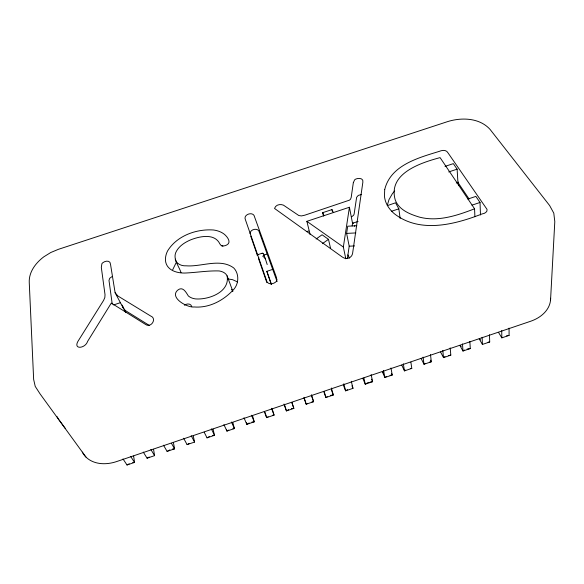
<?xml version="1.0" encoding="UTF-8"?>
<svg xmlns="http://www.w3.org/2000/svg" width="584" height="584" viewBox="0 0 584 584"><rect width="100%" height="100%" fill="white"/><g stroke="black" fill="none" stroke-linecap="round" stroke-linejoin="round"><path stroke-width="0.88" d="M550.559 299.913L554.8 221.635L553.785 213.138L549.632 205.539L490.086 129.429C479.61 117.785 461.71 117.223 447.694 121.582L58.393 249.332L50.757 252.514L43.778 256.851C35.69 262.939 28.616 272.188 29.266 282.809L33.646 379.425L35.23 386.404L40.041 393.85L85.936 457.038M352.159 225.95L352.539 223.336L349.429 207.247L306.863 221.329L310.162 234.651M347.37 258.617L349.203 246.185L346.611 233.396L347.699 226.22L356.809 225.723M345.816 258.8L343.341 247.032L349.429 207.247M387.316 205.247L388.973 199.67L392.47 193.538L394.674 191.012M172.711 269.72L176.185 262.566M354.503 226.315L354.78 225.672M258.486 258.157L258.778 257.507M464.404 349.991L462.981 351.028L459.915 345.451L461.258 346.443M316.119 239.009L322.061 234.775L328.5 239.338L330.617 248.653M322.375 243.667L328.5 239.338M445.015 356.568L443.504 357.634L440.57 352.006M261.785 253.529L263.435 253.361L265.202 258.807M425.064 363.518L423.999 364.255L421.188 358.576M405.573 370.132L404.456 370.884L401.77 365.153M386.644 376.366L384.871 377.519L382.316 371.745L383.666 372.738M366.497 383.381L365.255 384.177L362.825 378.352M347.553 389.623L345.604 390.842L343.297 384.973M327.274 396.689L325.916 397.521L323.74 391.601M307.607 403.361L306.191 404.208L304.14 398.244M288.642 409.603L286.43 410.917L283.999 404.055M268.166 416.735L266.632 417.633L264.311 411.691M249.186 422.984L246.798 424.356L243.988 417.772M228.789 430.05L226.928 431.094L223.906 424.583M204.188 432.204L207.021 437.854L209.59 436.416M183.617 438.226L187.077 444.614L189.07 443.519M351.729 216.701L353.51 215.379L354.094 214.218L356.627 197.341L358.277 195.406L361.27 194.574M163.491 445.205L167.097 451.396L169.842 449.899M143.262 452.06L147.08 458.184L149.205 457.038M111.96 276.626L109.712 278.291L108.989 280.4L112.237 304.103M122.99 458.929L127.02 464.988L129.217 463.82M184.405 305.213C186.734 303.476 190.851 303.213 191.778 306.651M474.566 208.802C457.25 215.452 438.285 221.971 419.619 217.168C410.099 214.306 399.135 210.116 395.266 200.027C387.521 173.331 421.115 162.702 440.088 157.614L474.566 208.802L474.909 216.752M387.338 205.641L395.529 202.801L398.85 208.831L400.128 218.394M367.117 382.987L369.154 382.301M127.02 464.988L134.554 462.433L133.619 456.031M147.08 458.184L154.592 455.637L153.534 449.279M167.097 451.396L174.601 448.848L173.404 442.548M187.077 444.614L194.567 442.073L193.238 435.825M207.021 437.854L214.496 435.314L213.043 429.116M291.883 402.398L293.854 408.399L286.43 410.917L284.51 404.894M351.283 381.257L352.984 388.338L345.604 390.842L343.823 383.79M410.88 362.16L411.793 368.394L404.456 370.884L403.332 363.781M450.191 347.903L450.819 355.152L443.504 357.634L442.796 350.407M469.864 341.392L470.281 348.553L462.981 351.028L462.484 343.888M480.566 339.895L479.23 338.902L482.413 344.436L489.699 341.969L489.487 334.741M498.51 332.369L501.817 337.859L509.087 335.391L509.073 328.106M456.279 182.996L457.929 182.449L469.098 198.991M256.923 254.96L262.574 253.084M358.08 221.431L352.473 223.285L353.517 223.124M391.492 211.277L398.85 208.831M113.61 304.928L120.53 302.636M263.282 255.303L267.603 253.865M467.85 199.056L475.851 196.399L480.026 202.473L480.479 214.992M271.297 284.539L266.844 271.326L272.889 269.312M471.96 205.159L480.026 202.473M445.001 166.389L453.33 163.637L457.119 169.156L457.929 182.449M323.456 216.051L322.689 212.664L331.975 209.598L333.391 212.583M448.724 171.93L457.119 169.156M306.381 231.636L308.783 231.016M506.591 335.822L509.087 335.391M488.071 342.239L489.699 341.969M467.098 349.079L470.281 348.553M448.49 355.525L450.819 355.152M429.809 362L431.32 361.766L430.488 354.583M410.318 368.613L411.793 368.394M390.076 375.344L392.229 375.03L390.973 367.971M370.533 381.972L372.621 381.68L371.132 374.534M330.675 395.346L333.311 395.01L331.391 388.002M311.9 401.901L313.601 401.697L311.462 394.755M291.379 408.676L293.029 408.493M272.472 415.275L274.071 415.107L272.224 409.055M251.938 422.057L254.252 421.831L252.536 415.728M232.906 428.7L234.396 428.568L232.804 422.414M212.342 435.481L214.496 435.314L211.335 428.839M172.608 448.957L174.601 448.848L171.455 443.3M346.611 233.396L355.846 232.936M349.203 246.185L354.619 245.944M257.34 254.858L257.843 254.836M132.729 462.484L134.554 462.433L130.604 456.345M227.716 278.926L232.483 279.648L237.513 281.911M262.734 256.201L265.151 258.172L267.202 264.545M149.482 325.543L125.633 310.71L123.589 308.695L115.114 292.723L110.515 264.296C110.42 260.048 105.302 260.727 102.981 262.625A3.526 2.219 -25.1 0 0 101.915 263.669L101.317 267.392L105.025 294.708L104.835 297.512L103.587 300.41L78.979 339.706C71.65 350.072 85.249 348.94 87.622 341.355L111.288 303.081L145.306 324.273C150.942 328.661 157.432 318.484 150.584 315.966L117.866 295.971L115.114 292.723M306.863 221.329L343.341 247.032M65.415 428.598L58.969 419.786M231.629 289.452L232.855 291.358L227.11 275.86C225.621 272.859 222.336 271.443 219.19 270.947C207.678 270.567 196.18 272.618 184.675 273.049C177.149 273.188 167.55 270.487 165.71 262.114A31.886 20.988 -20.8 0 1 167.535 251.025C176.769 235.783 196.399 228.724 213.634 230.008A28.988 19.075 -20.5 0 1 224.037 234.045C226.979 236.243 231.957 242.455 226.774 244.973C224.665 246.171 221.095 246.689 219.912 243.988C214.708 232.979 199.677 236.272 190.632 239.871C185.048 242.251 179.573 245.711 176.477 251.091C172.068 258.435 178.916 265.837 181.04 272.67M56.984 416.582L58.473 419.035M150.862 449.483L154.592 455.637M125.742 312.469L122.151 305.089M191.187 435.664L194.567 442.073M430.51 360.153L431.32 361.766L423.999 364.255L423.086 357.094M347.918 254.843L349.451 258.143M322.689 212.664L324.062 215.664M391.484 373.388L392.229 375.03L384.871 377.519L383.542 370.49M175.251 259.157C176.361 264.129 181.712 266.129 186.303 265.822C201.582 267.005 220.183 257.873 233.761 267.976C239.119 273.589 238.987 282.977 234.184 288.912C224.198 300.147 209.539 308.228 194.158 306.965C187.61 307.951 169.36 297.855 177.521 290.292C182.763 285.846 185.953 292.161 188.318 295.935A17.943 12.301 -21.6 0 0 195.297 298.884C208.444 300.052 230.154 292.139 227.11 275.86M231.447 422.02L234.396 428.568L226.928 431.094L226.49 429.335M371.563 379.191L372.621 381.68L365.255 384.177L363.883 377.95M251.522 415.224L254.252 421.831L246.798 424.356L246.324 422.612M351.977 385.827L352.984 388.338M331.405 389.951L333.311 395.01L325.916 397.521L324.164 391.404M271.502 408.289L274.071 415.107L266.632 417.633L265.092 412.428M277.101 281.597L259.406 232.49C258.697 227.161 249.748 229.074 250.061 233.739M311.498 395.748L313.601 401.697L306.191 404.208L303.972 397.288M266.844 271.326L271.363 284.152M250.748 236.177L257.018 254.244M258.508 258.544L266.866 282.634M291.796 402.376L293.854 408.399M122.509 306.155L122.903 307.483M331.975 209.598L332.34 211.291M458.345 182.055L458.564 185.69M482.129 337.238L482.413 344.436M501.729 330.595L501.817 337.859M82.329 452.125A35.77 26.295 -33.7 0 0 116.749 461.521L530.506 321.302A35.076 25.346 0.2 0 0 550.617 298.241M221.38 245.747A28.441 19.104 -20.6 0 1 222.927 246.156M384.71 189.596L384.447 196.093A54.356 35.12 -7 0 0 394.514 213.868C420.086 233.637 454.768 224.577 482.099 213.919C485.37 213.671 489.246 210.649 485.757 207.524L448.103 153.008C446.337 149.504 442.139 150.117 439.183 151.402C418.458 157.782 390.484 165.206 384.71 189.596M353.327 182.683L351.196 197.421L350.502 199.232L349.502 200.137L304.848 215.175L301.483 215.927L298.811 215.532L283.423 205.13C280.145 203.838 275.714 204.634 274.531 208.452L342.458 257.15C345.998 259.858 351.524 258.267 352.539 253.799L362.868 182.157C363.73 178.193 358.685 177.792 356.13 178.945A3.708 2.365 -11.4 0 0 354.612 179.887L353.327 182.683M276.845 279.685L276.539 280.962A3.621 2.555 -17.3 0 1 275.59 282.123C272.692 284.591 267.012 284.736 266.362 279.999L245.448 219.81C242.652 214.35 253.668 210.861 254.573 216.934L276.261 276.933L276.845 279.685"/></g></svg>
